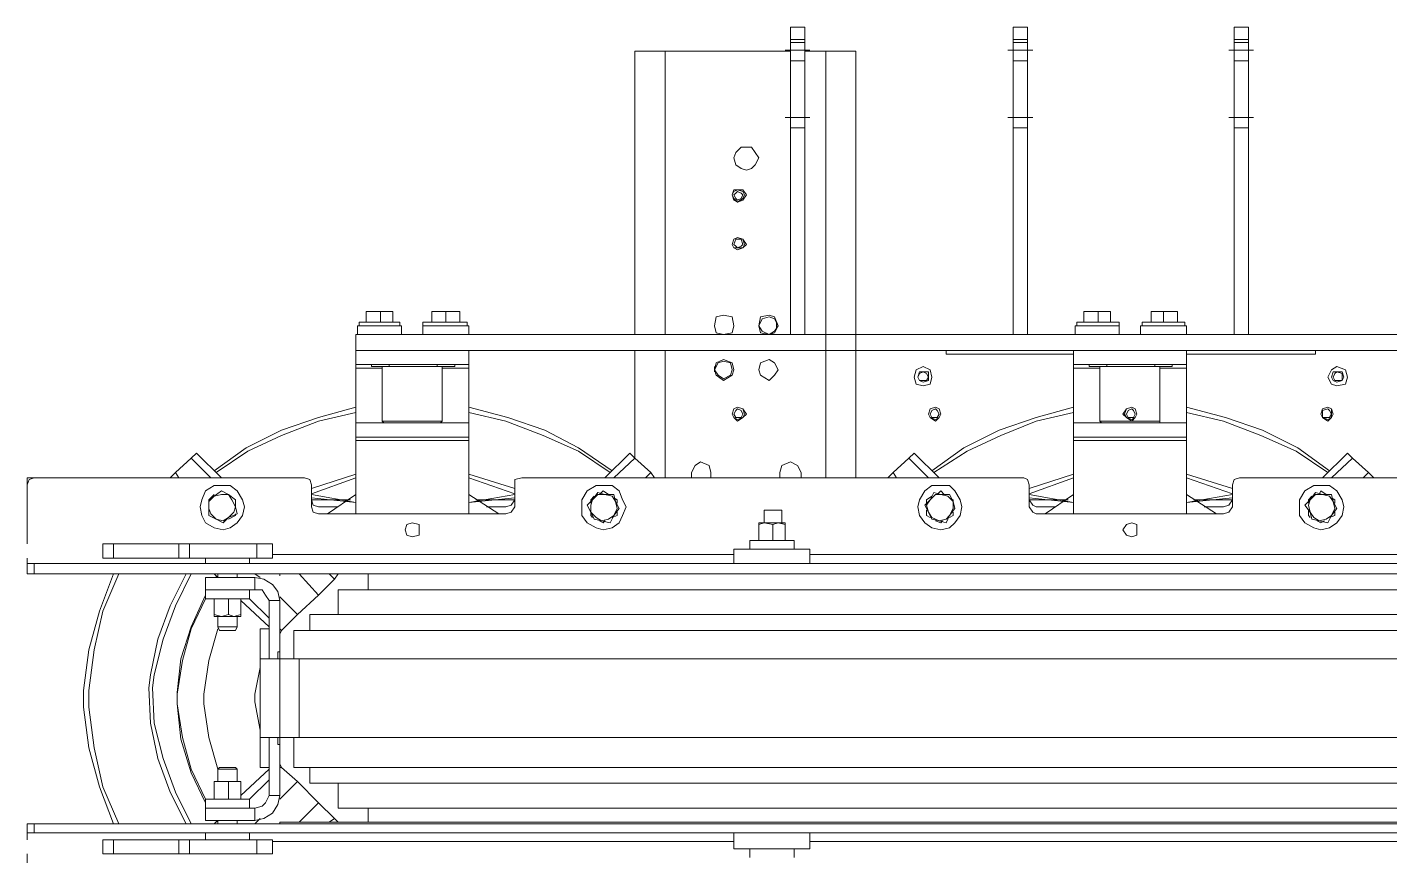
# Model space of a CAD drawing. Header units: millimetres. Extents: x 1341 to 37388, y -13954 to 1849.
# Drawn here: x 6984 to 7808, y -9404 to -8903 of the extents above; entities that cross this region are included whole.
import ezdxf

# ---------------------------------------------------------------- set-up
doc = ezdxf.new("R2010")
doc.units = ezdxf.units.MM
doc.layers.add('P', color=250, linetype='Continuous', lineweight=9)

# ---------------------------------------------------------------- blocks, each defined once
blk = doc.blocks.new('TRANFORMADOR_IP00_TRAEL_VISTA_SUP')
at = {"layer": 'P', "color": 3, "linetype": 'Continuous', "lineweight": 5}
for p, q in [((-57.72, 637.94), (-62, 637.94)), ((-62, 585.76), (-62, 592.18)), ((-62, 546.21), (-62, 585.76)), ((108.44, 592.18), (108.44, 585.76)), ((108.44, 546.21), (108.44, 585.76)), ((-62, 539.8), (-62, 546.21)), ((160.19, 548.35), (156.98, 551.56)), ((160.19, 548.35), (156.98, 546.21)), ((168.74, 538.73), (160.19, 548.35)), ((-70.55, 539.8), (-62, 539.8)), ((-70.55, 499.18), (-70.55, 539.8)), ((-62, 499.18), (-62, 539.8)), ((108.44, 539.8), (108.44, 499.18)), ((116.99, 539.8), (116.99, 499.18)), ((168.74, 538.73), (156.98, 526.97)), ((171.95, 535.52), (168.74, 538.73)), ((-62, 530.18), (-57.72, 530.18)), ((-42.76, 530.18), (-37.41, 530.18)), ((-42.76, 530.18), (-42.76, 500.25)), ((-37.41, 503.46), (-37.41, 530.18)), ((83.86, 530.18), (89.2, 530.18)), ((83.86, 503.46), (83.86, 530.18)), ((105.23, 530.18), (108.44, 530.18)), ((171.95, 535.52), (156.98, 520.56)), ((-70.55, 524.84), (-70.55, 520.56)), ((-70.55, 518.42), (-70.55, 523.77)), ((-70.55, 513.08), (-70.55, 520.56)), ((-52.38, 524.84), (-50.24, 522.7)), ((-52.38, 522.7), (-50.24, 522.7)), ((-50.24, 523.77), (-51.31, 523.77)), ((-26.72, 522.7), (-19.24, 522.7)), ((-19.24, 522.7), (-18.17, 521.63)), ((-19.24, 522.7), (-19.24, 510.94)), ((-18.17, 521.63), (-18.17, 512.01)), ((64.62, 521.63), (66.75, 522.7)), ((64.62, 521.63), (64.62, 512.01)), ((66.75, 522.7), (73.17, 522.7)), ((66.75, 522.7), (66.75, 510.94)), ((73.17, 513.08), (73.17, 520.56)), ((98.82, 524.84), (96.68, 522.7)), ((96.68, 523.77), (97.75, 523.77)), ((96.68, 522.7), (98.82, 522.7)), ((129.82, 519.49), (131.96, 523.77)), ((-70.55, 509.87), (-70.55, 515.22)), ((-70.55, 508.8), (-70.55, 513.08)), ((-50.24, 510.94), (-52.38, 510.94)), ((-26.72, 508.8), (-26.72, 513.08)), ((-19.24, 510.94), (-26.72, 510.94)), ((-18.17, 512.01), (-19.24, 510.94)), ((66.75, 510.94), (64.62, 512.01)), ((73.17, 510.94), (66.75, 510.94)), ((98.82, 510.94), (96.68, 510.94)), ((116.99, 508.8), (116.99, 510.94)), ((116.99, 510.94), (116.99, 508.8)), ((139.44, 512.01), (135.16, 510.94)), ((-57.72, 503.46), (-62, 503.46)), ((-37.41, 503.46), (-42.76, 503.46)), ((-37.41, 503.46), (-25.65, 491.7)), ((-35.27, 508.8), (-19.24, 491.7)), ((82.79, 508.8), (66.75, 491.7)), ((83.86, 503.46), (72.1, 491.7)), ((89.2, 503.46), (83.86, 503.46)), ((108.44, 503.46), (105.23, 503.46)), ((-52.38, 500.25), (-49.17, 497.04)), ((47.51, 497.04), (47.51, 485.29)), ((98.82, 500.25), (96.68, 497.04)), ((-63.07, 210.58), (-63.07, 489.56)), ((-35.27, 491.7), (0, 491.7)), ((-4.28, 485.29), (-4.28, 486.35)), ((-4.28, 486.35), (0, 486.35)), ((47.51, 491.7), (82.79, 491.7)), ((47.51, 486.35), (51.79, 486.35)), ((51.79, 485.29), (51.79, 486.35)), ((110.58, 489.56), (110.58, 210.58)), ((-35.27, 485.29), (-4.28, 485.29)), ((-18.17, 485.29), (-18.17, 484.22)), ((-16.03, 485.29), (-18.17, 484.22)), ((-4.28, 485.29), (0, 485.29)), ((47.51, 485.29), (51.79, 485.29)), ((51.79, 485.29), (82.79, 485.29)), ((64.62, 484.22), (62.48, 485.29)), ((84.93, 485.29), (74.24, 474.6)), ((98.82, 485.29), (97.75, 485.29)), ((-51.31, 473.53), (-39.55, 461.77)), ((-26.72, 474.6), (-39.55, 461.77)), ((0, -532.32), (0, 473.53)), ((47.51, -532.32), (47.51, 473.53)), ((85.99, 461.77), (74.24, 474.6)), ((74.24, 467.11), (64.62, 467.11)), ((135.16, 348.46), (135.16, 461.77)), ((139.44, 450.01), (139.44, 461.77)), ((142.02, 439.32), (146.92, 466.05)), ((142.02, 439.32), (144.78, 466.05)), ((143.72, 466.05), (143.72, 442.53)), ((156.98, 439.32), (147.36, 466.05)), ((159.12, 439.32), (150.57, 466.05)), ((98.82, 455.36), (95.61, 452.15)), ((135.16, 456.42), (146.92, 439.32)), ((-49.17, 452.15), (-51.31, 450.01)), ((98.82, 450.01), (95.61, 452.15)), ((135.16, 439.32), (179.43, 439.32)), ((190.12, 439.32), (223.26, 439.32)), ((233.95, 439.32), (223.26, 439.32)), ((223.26, 439.32), (223.26, 423.29)), ((233.95, 439.32), (233.95, 370.91)), ((243.57, 438.25), (248.91, 438.25)), ((248.91, 438.25), (248.91, 411.53)), ((248.91, 437.18), (251.05, 437.18)), ((251.05, 437.18), (251.05, 412.6)), ((-51.31, 431.84), (-42.76, 431.84)), ((98.82, 431.84), (89.2, 431.84)), ((224.33, 419.01), (224.33, 429.7)), ((224.33, 429.7), (225.39, 429.7)), ((224.33, 428.63), (224.33, 429.7)), ((224.33, 420.08), (224.33, 428.63)), ((191.19, 423.29), (191.19, 386.95)), ((257.46, 420.08), (257.46, 424.36)), ((224.33, 419.01), (224.33, 420.08)), ((224.33, 390.15), (224.33, 420.08)), ((225.39, 419.01), (224.33, 419.01)), ((251.05, 412.6), (248.91, 412.6)), ((248.91, 411.53), (243.57, 411.53)), ((243.57, 398.7), (248.91, 398.7)), ((248.91, 398.7), (251.05, 398.7)), ((248.91, 398.7), (248.91, 370.91)), ((251.05, 371.98), (251.05, 398.7)), ((224.33, 380.53), (224.33, 390.15)), ((224.33, 379.46), (224.33, 390.15)), ((224.33, 390.15), (225.39, 390.15)), ((224.33, 386.95), (191.19, 386.95)), ((223.26, 386.95), (223.26, 370.91)), ((224.33, 379.46), (224.33, 380.53)), ((225.39, 379.46), (224.33, 379.46)), ((135.16, 370.91), (179.43, 370.91)), ((146.92, 370.91), (135.16, 352.74)), ((144.78, 343.12), (142.02, 370.91)), ((146.92, 343.12), (142.02, 370.91)), ((147.36, 343.12), (156.98, 370.91)), ((150.57, 343.12), (159.12, 370.91)), ((179.43, 370.91), (181.57, 370.91)), ((225.39, 370.91), (190.12, 370.91)), ((248.91, 370.91), (243.57, 370.91)), ((251.05, 371.98), (248.91, 371.98)), ((143.72, 366.64), (143.72, 343.12)), ((139.44, 348.46), (139.44, 360.22)), ((131.96, 295.02), (136.23, 297.16)), ((136.23, 297.16), (140.51, 299.3)), ((140.51, 299.3), (143.72, 296.09)), ((130.89, 290.74), (131.96, 295.02)), ((160.19, 260.81), (156.98, 264.02)), ((168.74, 270.43), (233.95, 270.43)), ((243.57, 270.43), (415.04, 270.43)), ((415.04, 252.26), (415.04, 270.43)), ((156.98, 258.68), (160.19, 260.81)), ((156.98, 252.26), (233.95, 252.26)), ((243.57, 252.26), (415.04, 252.26)), ((415.04, 176.37), (415.04, 252.26)), ((156.98, 236.23), (160.19, 236.23)), ((160.19, 224.47), (156.98, 224.47)), ((224.33, 222.33), (221.12, 222.33)), ((-67.34, 210.58), (-67.34, 164.61)), ((-67.34, 210.58), (-57.72, 210.58)), ((105.23, 210.58), (113.79, 210.58)), ((113.79, 210.58), (113.79, 164.61)), ((-72.69, 200.96), (-67.34, 200.96)), ((113.79, 200.96), (119.13, 200.96)), ((119.13, 174.23), (119.13, 200.96)), ((129.82, 192.4), (137.3, 192.4)), ((137.3, 192.4), (137.3, 181.71)), ((137.3, 181.71), (129.82, 181.71)), ((156.98, 182.78), (160.19, 182.78)), ((251.05, 184.92), (246.77, 184.92)), ((-67.34, 174.23), (-72.69, 174.23)), ((119.13, 174.23), (113.79, 174.23)), ((429.45, 176.37), (243.57, 176.37)), ((368.52, 176.37), (368.52, 167.82)), ((368.52, 176.37), (368.52, 167.82)), ((374.93, 179.58), (374.93, 164.61)), ((374.93, 179.58), (374.93, 164.61)), ((409.14, 176.37), (409.14, 167.82)), ((409.14, 176.37), (409.14, 167.82)), ((415.55, 179.58), (415.55, 164.61)), ((415.55, 179.58), (415.55, 164.61)), ((420.28, 176.37), (420.28, 167.82)), ((420.28, 176.37), (420.28, 167.82)), ((421.96, 176.37), (421.96, 167.82)), ((421.96, 176.37), (421.96, 167.82)), ((429.45, 167.82), (429.45, 176.37)), ((160.19, 169.96), (156.98, 169.96)), ((243.57, 167.82), (429.45, 167.82)), ((415.04, 154.99), (415.04, 167.82)), ((-57.72, 164.61), (-67.34, 164.61)), ((-63.07, -224.47), (-63.07, 164.61)), ((113.79, 164.61), (105.23, 164.61)), ((110.58, 164.61), (110.58, -224.47)), ((156.98, 154.99), (233.95, 154.99)), ((233.95, 154.99), (415.04, 154.99)), ((156.98, 136.82), (233.95, 136.82)), ((160.19, 114.37), (156.98, 117.58)), ((168.74, 104.75), (156.98, 93)), ((130.89, 86.58), (131.96, 90.86)), ((131.96, 90.86), (136.23, 93)), ((136.23, 93), (140.51, 95.13)), ((140.51, 95.13), (143.72, 91.93)), ((429.45, 41.69), (243.57, 41.69)), ((368.52, 41.69), (368.52, 33.14)), ((368.52, 41.69), (368.52, 33.14)), ((374.93, 44.89), (374.93, 29.93)), ((374.93, 44.89), (374.93, 29.93)), ((409.14, 41.69), (409.14, 33.14)), ((409.14, 41.69), (409.14, 33.14)), ((415.55, 44.89), (415.55, 29.93)), ((415.55, 44.89), (415.55, 29.93)), ((420.28, 41.69), (420.28, 33.14)), ((420.28, 41.69), (420.28, 33.14)), ((421.96, 41.69), (421.96, 33.14)), ((421.96, 41.69), (421.96, 33.14)), ((429.45, 33.14), (429.45, 41.69)), ((243.57, 33.14), (429.45, 33.14)), ((135.16, -85.51), (135.16, 27.79)), ((139.44, 16.03), (139.44, 27.79)), ((142.02, 5.34), (146.92, 32.07)), ((142.02, 5.34), (144.78, 32.07)), ((143.72, 32.07), (143.72, 8.55)), ((156.98, 5.34), (147.36, 32.07)), ((159.12, 5.34), (150.57, 32.07)), ((135.16, 22.45), (146.92, 5.34)), ((135.16, 5.34), (179.43, 5.34)), ((190.12, 5.34), (223.26, 5.34)), ((223.26, 5.34), (225.39, 5.34)), ((223.26, 5.34), (223.26, -10.69)), ((243.57, 4.28), (248.91, 4.28)), ((248.91, 3.21), (251.05, 3.21)), ((251.05, 3.21), (251.05, -22.45)), ((224.33, -14.96), (224.33, -4.28)), ((224.33, -4.28), (225.39, -4.28)), ((224.33, -5.34), (224.33, -4.28)), ((224.33, -13.9), (224.33, -5.34)), ((191.19, -10.69), (191.19, -47.03)), ((224.33, -43.83), (224.33, -13.9)), ((224.33, -14.96), (224.33, -13.9)), ((225.39, -14.96), (224.33, -14.96)), ((248.91, -22.45), (243.57, -22.45)), ((251.05, -22.45), (248.91, -22.45)), ((243.57, -35.27), (248.91, -35.27)), ((248.91, -35.27), (248.91, -63.07)), ((248.91, -36.34), (251.05, -36.34)), ((251.05, -36.34), (251.05, -62)), ((224.33, -47.03), (191.19, -47.03)), ((223.26, -47.03), (223.26, -63.07)), ((224.33, -54.51), (224.33, -43.83)), ((224.33, -43.83), (225.39, -43.83)), ((224.33, -44.89), (224.33, -43.83)), ((224.33, -53.45), (224.33, -44.89)), ((257.46, -53.45), (257.46, -49.17)), ((224.33, -54.51), (224.33, -53.45)), ((225.39, -54.51), (224.33, -54.51)), ((146.92, -63.07), (135.16, -81.24)), ((181.57, -63.07), (135.16, -63.07)), ((144.78, -90.86), (142.02, -63.07)), ((146.92, -90.86), (142.02, -63.07)), ((147.36, -90.86), (156.98, -63.07)), ((150.57, -90.86), (159.12, -63.07)), ((225.39, -63.07), (190.12, -63.07)), ((248.91, -63.07), (243.57, -63.07)), ((251.05, -62), (248.91, -62)), ((139.44, -85.51), (139.44, -73.75)), ((143.72, -67.34), (143.72, -90.86)), ((374.93, -88.72), (374.93, -103.68)), ((374.93, -88.72), (374.93, -103.68)), ((415.55, -88.72), (415.55, -103.68)), ((415.55, -88.72), (415.55, -103.68)), ((429.45, -91.93), (243.57, -91.93)), ((368.52, -91.93), (368.52, -100.48)), ((368.52, -91.93), (368.52, -100.48)), ((409.14, -91.93), (409.14, -100.48)), ((409.14, -91.93), (409.14, -100.48)), ((420.28, -91.93), (420.28, -100.48)), ((420.28, -91.93), (420.28, -100.48)), ((421.96, -91.93), (421.96, -100.48)), ((421.96, -91.93), (421.96, -100.48)), ((429.45, -100.48), (429.45, -91.93)), ((243.57, -100.48), (429.45, -100.48)), ((130.89, -143.23), (131.96, -138.96)), ((131.96, -138.96), (136.23, -137.89)), ((136.23, -137.89), (140.51, -134.68)), ((140.51, -134.68), (143.72, -137.89)), ((160.19, -173.16), (156.98, -169.96)), ((156.98, -176.37), (160.19, -173.16))]:
    blk.add_line(p, q, dxfattribs=at)
for points in [[(-70.55, 637.94), (-108.51, 637.94), (-111.71, 636.87), (-112.78, 633.66), (-112.78, 470.32)], [(-52.38, 637.94), (-57.72, 637.94), (-57.72, 633.66), (-52.38, 633.66), (-52.38, 637.94)], [(105.23, 637.94), (98.82, 637.94), (98.82, 633.66)], [(105.23, 633.66), (105.23, 637.94), (108.44, 637.94)], [(139.44, 466.05), (152.71, 466.05), (155.92, 467.11), (156.98, 470.32), (156.98, 633.66), (155.92, 636.87), (152.71, 637.94), (116.99, 637.94)], [(156.98, 633.66), (156.98, 637.94), (152.71, 637.94)], [(-57.72, -806.72), (-52.38, -806.72), (-52.38, 633.66)], [(-57.72, 633.66), (-57.72, -812.06), (-52.38, -812.06), (-52.38, -806.72)], [(105.23, 633.66), (98.82, 633.66), (98.82, -807.79), (105.23, -807.79), (105.23, 633.66)], [(98.82, 585.76), (76.37, 594.31), (52.86, 600.73), (28.27, 603.93), (18.17, 603.93), (-6.41, 600.73), (-29.93, 594.31), (-52.38, 585.76)], [(98.82, 582.56), (76.37, 592.18), (52.86, 597.52), (28.27, 600.73), (18.17, 600.73), (-6.41, 597.52), (-29.93, 592.18), (-52.38, 582.56)], [(-62, 592.18), (-70.55, 592.18), (-70.55, 585.76)], [(-62, 585.76), (-70.55, 585.76), (-70.55, 546.21)], [(108.44, 592.18), (116.99, 592.18), (116.99, 585.76)], [(108.44, 585.76), (116.99, 585.76), (116.99, 546.21)], [(98.82, 541.94), (79.58, 551.56), (59.27, 559.04), (37.89, 563.32), (29.93, 564.38), (8.55, 563.32), (-12.83, 559.04), (-33.14, 551.56), (-52.38, 541.94)], [(98.82, 538.73), (79.58, 548.35), (59.27, 555.83), (37.89, 561.18), (29.93, 562.25), (8.55, 561.18), (-12.83, 555.83), (-33.14, 548.35), (-52.38, 538.73)], [(-62, 546.21), (-70.55, 546.21), (-70.55, 539.8)], [(85.99, 530.18), (66.75, 538.73), (47.51, 545.14), (27.2, 547.28), (20.31, 547.28), (-1.07, 545.14), (-21.38, 538.73), (-39.55, 530.18)], [(83.86, 530.18), (65.68, 538.73), (46.44, 544.08), (26.14, 547.28), (20.31, 547.28), (0, 544.08), (-19.24, 538.73), (-37.41, 530.18)], [(116.99, 546.21), (108.44, 546.21), (108.44, 539.8), (116.99, 539.8), (116.99, 546.21)], [(-42.76, 530.18), (-50.24, 530.18), (-50.24, 500.25)], [(65.68, 522.7), (46.44, 528.04), (26.14, 531.25), (20.31, 531.25), (0, 528.04), (-19.24, 522.7)], [(96.68, 530.18), (89.2, 530.18), (89.2, 500.25), (96.68, 500.25), (96.68, 530.18)], [(139.44, 533.39), (134.1, 532.32), (129.82, 530.18), (126.61, 524.84), (125.54, 519.49), (126.61, 515.22), (129.82, 510.94), (134.1, 507.73), (139.44, 506.66), (143.72, 507.73), (149.06, 510.94), (152.27, 515.22), (152.27, 519.49), (152.27, 524.84), (149.06, 530.18), (143.72, 532.32), (139.44, 533.39)], [(138.37, 528.04), (135.16, 526.97), (131.96, 523.77)], [(131.96, 523.77), (134.1, 528.04), (138.37, 528.04)], [(139.44, 512.01), (143.72, 514.15), (146.92, 516.28), (146.92, 520.56), (145.85, 524.84), (142.65, 528.04), (138.37, 528.04)], [(138.37, 528.04), (143.72, 528.04), (145.85, 524.84)], [(146.92, 524.84), (143.72, 528.04), (143.72, 528.04)], [(-26.72, 516.28), (-26.72, 520.56), (-26.72, 524.84), (-37.41, 524.84), (-37.41, 516.28), (-26.72, 516.28)], [(-26.72, 524.84), (-26.72, 524.84), (-26.72, 520.56)], [(-26.72, 520.56), (-26.72, 513.08), (-26.72, 516.28)], [(83.86, 516.28), (83.86, 520.56), (83.86, 524.84), (74.24, 524.84), (73.17, 520.56), (74.24, 516.28), (83.86, 516.28)], [(74.24, 524.84), (73.17, 524.84), (73.17, 520.56)], [(116.99, 522.7), (116.99, 524.84), (116.99, 517.35)], [(116.99, 520.56), (116.99, 517.35), (116.99, 514.15)], [(135.16, 510.94), (133.03, 516.28), (129.82, 519.49)], [(131.96, 523.77), (130.89, 519.49), (133.03, 516.28)], [(145.85, 524.84), (149.06, 520.56), (146.92, 516.28), (143.72, 512.01), (139.44, 512.01)], [(196.53, 439.32), (191.19, 461.77), (182.64, 484.22), (173.02, 504.53), (160.19, 523.77)], [(199.74, 439.32), (193.33, 461.77), (185.84, 484.22), (175.16, 505.59), (161.26, 524.84)], [(-37.41, 516.28), (-37.41, 508.8), (-26.72, 508.8)], [(-26.72, 508.8), (-26.72, 508.8), (-26.72, 513.08)], [(74.24, 516.28), (73.17, 513.08), (74.24, 508.8), (83.86, 508.8)], [(74.24, 508.8), (73.17, 508.8), (73.17, 513.08)], [(83.86, 508.8), (83.86, 513.08), (83.86, 516.28)], [(116.99, 512.01), (116.99, 510.94), (116.99, 517.35)], [(131.96, 516.28), (134.1, 512.01), (135.16, 512.01)], [(133.03, 516.28), (136.23, 513.08), (139.44, 512.01)], [(-62, 499.18), (-70.55, 499.18), (-70.55, 489.56), (-62, 489.56), (-62, 499.18)], [(-42.76, 500.25), (-50.24, 500.25), (-49.17, 494.91), (-45.96, 489.56), (-40.62, 486.35), (-35.27, 485.29), (-35.27, 491.7)], [(-42.76, 500.25), (-41.69, 495.97), (-39.55, 493.84), (-35.27, 491.7)], [(0, 497.04), (-18.17, 497.04), (-18.17, 491.7)], [(47.51, 497.04), (0, 497.04), (0, 485.29)], [(42.17, 497.04), (26.14, 500.25), (21.38, 500.25), (4.28, 497.04)], [(65.68, 491.7), (65.68, 497.04), (47.51, 497.04)], [(82.79, 491.7), (85.99, 493.84), (89.2, 495.97), (89.2, 500.25)], [(82.79, 491.7), (82.79, 485.29), (88.13, 486.35), (92.41, 489.56), (95.61, 494.91), (96.68, 500.25)], [(116.99, 499.18), (108.44, 499.18), (108.44, 489.56), (116.99, 489.56), (116.99, 499.18)], [(-51.31, 485.29), (-52.38, 485.29), (-52.38, -544.08), (-51.31, -544.08), (-51.31, 485.29)], [(-37.41, 485.29), (-26.72, 474.6), (-18.17, 484.22)], [(47.51, 473.53), (0, 473.53), (0, 485.29)], [(47.51, 473.53), (47.51, 485.29), (0, 485.29)], [(65.68, 485.29), (64.62, 484.22), (74.24, 474.6)], [(98.82, -544.08), (98.82, 485.29), (98.82, -544.08)], [(0, 476.73), (-18.17, 476.73), (-18.17, -535.52), (0, -535.52)], [(47.51, 476.73), (64.62, 476.73), (64.62, -535.52), (47.51, -535.52)], [(98.82, 473.53), (85.99, 461.77), (95.61, 452.15)], [(-51.31, 455.36), (-49.17, 452.15), (-39.55, 461.77)], [(-27.79, -525.9), (-27.79, 467.11), (-18.17, 467.11)], [(64.62, -525.9), (74.24, -525.9), (74.24, 467.11)], [(139.44, 466.05), (136.23, 464.98), (135.16, 461.77)], [(143.72, 466.05), (140.51, 464.98), (139.44, 461.77)], [(-27.79, 450.01), (-42.76, 450.01), (-42.76, -508.8), (-27.79, -508.8)], [(74.24, -508.8), (89.2, -508.8), (89.2, 450.01), (74.24, 450.01)], [(179.43, 370.91), (179.43, 439.32), (181.57, 439.32)], [(190.12, 370.91), (181.57, 370.91), (181.57, 439.32)], [(190.12, 370.91), (190.12, 439.32), (181.57, 439.32)], [(225.39, 439.32), (225.39, 370.91), (233.95, 370.91)], [(243.57, 439.32), (233.95, 439.32), (233.95, -497.04), (243.57, -497.04), (243.57, 439.32)], [(257.46, 428.63), (257.46, 432.91), (251.05, 432.91)], [(251.05, 416.88), (257.46, 416.88), (257.46, 420.08), (257.46, 428.63)], [(251.05, 424.36), (257.46, 424.36), (257.46, 428.63)], [(257.46, 432.91), (257.46, 432.91), (257.46, 428.63)], [(224.33, 423.29), (191.19, 423.29), (190.12, 422.22), (190.12, 421.15)], [(257.46, 416.88), (257.46, 416.88), (257.46, 420.08)], [(125.54, 409.39), (122.34, 408.32), (121.27, 405.12), (122.34, 400.84), (125.54, 400.84), (128.75, 400.84), (129.82, 405.12), (128.75, 408.32), (125.54, 409.39)], [(190.12, 388.01), (190.12, 388.01), (191.19, 386.95)], [(257.46, 389.08), (257.46, 393.36), (251.05, 393.36)], [(257.46, 393.36), (257.46, 393.36), (257.46, 389.08)], [(257.46, 384.81), (257.46, 389.08), (257.46, 380.53)], [(257.46, 380.53), (257.46, 384.81), (251.05, 384.81)], [(251.05, 376.26), (257.46, 376.26), (257.46, 380.53)], [(257.46, 376.26), (257.46, 376.26), (257.46, 380.53)], [(160.19, 285.4), (173.02, 304.64), (182.64, 326.02), (191.19, 348.46), (196.53, 370.91)], [(161.26, 284.33), (175.16, 304.64), (185.84, 324.95), (193.33, 347.4), (199.74, 370.91)], [(135.16, 348.46), (136.23, 345.26), (139.44, 343.12)], [(139.44, 348.46), (140.51, 345.26), (143.72, 343.12)], [(139.44, 32.07), (152.71, 32.07), (155.92, 33.14), (156.98, 35.27), (156.98, 338.84), (155.92, 343.12), (152.71, 343.12), (139.44, 343.12)], [(139.44, 302.5), (134.1, 302.5), (129.82, 299.3), (126.61, 293.95), (125.54, 289.67), (126.61, 284.33), (129.82, 280.05), (134.1, 277.92), (139.44, 275.78), (143.72, 277.92), (149.06, 280.05), (152.27, 284.33), (152.27, 289.67), (152.27, 293.95), (149.06, 299.3), (143.72, 302.5), (139.44, 302.5)], [(136.23, 297.16), (133.03, 293.95), (130.89, 290.74)], [(133.03, 296.09), (134.1, 297.16), (137.3, 297.16)], [(143.72, 296.09), (140.51, 297.16), (136.23, 297.16)], [(145.85, 295.02), (143.72, 297.16), (141.58, 297.16)], [(143.72, 296.09), (147.99, 292.88), (146.92, 288.61), (146.92, 283.26), (142.65, 282.19), (138.37, 280.05), (134.1, 283.26), (129.82, 285.4), (130.89, 290.74)], [(130.89, 291.81), (129.82, 289.67), (130.89, 288.61)], [(130.89, 290.74), (131.96, 286.47), (134.1, 283.26), (138.37, 281.12), (142.65, 282.19), (145.85, 284.33), (146.92, 288.61)], [(146.92, 288.61), (146.92, 292.88), (143.72, 296.09)], [(146.92, 286.47), (149.06, 289.67), (146.92, 291.81)], [(156.98, 288.61), (171.95, 273.64), (168.74, 270.43)], [(133.03, 284.33), (134.1, 281.12), (136.23, 281.12)], [(144.78, 283.26), (143.72, 281.12), (141.58, 281.12)], [(156.98, 283.26), (168.74, 270.43), (160.19, 260.81)], [(160.19, 224.47), (164.47, 225.54), (166.6, 230.88), (164.47, 234.09), (160.19, 236.23)], [(222.19, 222.33), (218.98, 221.26), (215.77, 216.99), (218.98, 211.64), (222.19, 210.58), (226.46, 211.64), (228.6, 216.99), (226.46, 221.26), (222.19, 222.33)], [(222.19, 222.33), (218.98, 220.2), (216.84, 216.99), (218.98, 212.71), (222.19, 211.64), (226.46, 212.71), (227.53, 216.99), (226.46, 220.2), (222.19, 222.33)], [(248.91, 222.33), (244.64, 221.26), (243.57, 216.99), (244.64, 211.64), (248.91, 210.58), (254.26, 211.64), (255.32, 216.99), (254.26, 221.26), (248.91, 222.33)], [(195.47, 211.64), (193.33, 210.58), (191.19, 208.44), (193.33, 205.23), (195.47, 203.09), (198.67, 205.23), (199.74, 208.44), (198.67, 210.58), (195.47, 211.64)], [(195.47, 211.64), (193.33, 210.58), (191.19, 208.44), (193.33, 205.23), (195.47, 203.09), (198.67, 205.23), (199.74, 208.44), (198.67, 210.58), (195.47, 211.64)], [(195.47, 211.64), (193.33, 210.58), (192.26, 208.44), (193.33, 205.23), (195.47, 204.16), (198.67, 205.23), (199.74, 208.44), (198.67, 210.58), (195.47, 211.64)], [(195.47, 210.58), (193.33, 209.51), (193.33, 208.44), (193.33, 206.3), (195.47, 205.23), (197.6, 206.3), (198.67, 208.44), (197.6, 209.51), (195.47, 210.58)], [(298.08, 211.64), (295.94, 210.58), (294.87, 208.44), (295.94, 205.23), (298.08, 203.09), (301.29, 205.23), (302.36, 208.44), (301.29, 210.58), (298.08, 211.64)], [(298.08, 211.64), (295.94, 210.58), (294.87, 208.44), (295.94, 205.23), (298.08, 203.09), (301.29, 205.23), (302.36, 208.44), (301.29, 210.58), (298.08, 211.64)], [(298.08, 211.64), (295.94, 210.58), (295.94, 208.44), (295.94, 205.23), (298.08, 204.16), (301.29, 205.23), (302.36, 208.44), (301.29, 210.58), (298.08, 211.64)], [(298.08, 210.58), (297.01, 209.51), (295.94, 208.44), (297.01, 206.3), (298.08, 205.23), (301.29, 206.3), (301.29, 208.44), (301.29, 209.51), (298.08, 210.58)], [(328, 211.64), (324.79, 210.58), (323.72, 208.44), (324.79, 205.23), (328, 203.09), (331.2, 205.23), (331.2, 208.44), (331.2, 210.58), (328, 211.64)], [(328, 211.64), (324.79, 210.58), (323.72, 208.44), (324.79, 205.23), (328, 203.09), (331.2, 205.23), (331.2, 208.44), (331.2, 210.58), (328, 211.64)], [(328, 211.64), (325.86, 210.58), (323.72, 208.44), (325.86, 205.23), (328, 204.16), (330.13, 205.23), (331.2, 208.44), (330.13, 210.58), (328, 211.64)], [(328, 210.58), (325.86, 209.51), (324.79, 208.44), (325.86, 206.3), (328, 205.23), (329.07, 206.3), (330.13, 208.44), (329.07, 209.51), (328, 210.58)], [(350.44, 210.58), (346.17, 209.51), (344.03, 206.3), (342.96, 203.09), (344.03, 199.89), (346.17, 197.75), (350.44, 195.61), (353.65, 197.75), (356.86, 199.89), (356.86, 203.09), (356.86, 206.3), (353.65, 209.51), (350.44, 210.58)], [(119.13, 195.61), (119.13, 192.4), (119.13, 187.06), (128.75, 187.06), (129.82, 192.4), (128.75, 195.61), (119.13, 195.61)], [(128.75, 195.61), (129.82, 195.61), (129.82, 192.4)], [(128.75, 187.06), (129.82, 183.85), (129.82, 192.4)], [(222.19, 195.61), (218.98, 194.54), (215.77, 189.2), (218.98, 185.99), (222.19, 183.85), (226.46, 185.99), (228.6, 189.2), (226.46, 194.54), (222.19, 195.61)], [(248.91, 195.61), (245.7, 193.47), (243.57, 189.2), (245.7, 185.99), (248.91, 183.85), (253.19, 185.99), (254.26, 189.2), (253.19, 193.47), (248.91, 195.61)], [(248.91, 195.61), (244.64, 194.54), (243.57, 189.2), (244.64, 185.99), (248.91, 183.85), (254.26, 185.99), (255.32, 189.2), (254.26, 194.54), (248.91, 195.61)], [(119.13, 187.06), (119.13, 183.85), (119.13, 179.58), (128.75, 179.58), (129.82, 183.85)], [(128.75, 179.58), (129.82, 179.58), (129.82, 183.85)], [(160.19, 169.96), (164.47, 172.09), (166.6, 176.37), (164.47, 181.71), (160.19, 182.78)], [(233.95, 136.82), (415.04, 136.82), (415.04, 154.99)], [(156.98, 112.24), (160.19, 114.37), (168.74, 104.75)], [(139.44, 99.41), (134.1, 98.34), (129.82, 95.13), (126.61, 90.86), (125.54, 85.51), (126.61, 80.17), (129.82, 76.96), (134.1, 73.75), (139.44, 72.69), (143.72, 73.75), (149.06, 76.96), (152.27, 80.17), (152.27, 85.51), (152.27, 90.86), (149.06, 95.13), (143.72, 98.34), (139.44, 99.41)], [(156.98, 86.58), (171.95, 101.55), (168.74, 104.75)], [(217.91, 101.55), (213.64, 100.48), (212.57, 96.2), (213.64, 91.93), (217.91, 90.86), (222.19, 91.93), (224.33, 96.2), (222.19, 100.48), (217.91, 101.55)], [(217.91, 99.41), (215.77, 98.34), (214.71, 96.2), (215.77, 93), (217.91, 93), (221.12, 93), (221.12, 96.2), (221.12, 98.34), (217.91, 99.41)], [(217.91, 99.41), (215.77, 98.34), (215.77, 96.2), (215.77, 94.06), (217.91, 93), (220.05, 94.06), (221.12, 96.2), (220.05, 98.34), (217.91, 99.41)], [(143.72, 91.93), (147.99, 89.79), (146.92, 85.51), (146.92, 80.17), (142.65, 78.03), (138.37, 76.96), (134.1, 80.17), (129.82, 82.31), (130.89, 86.58)], [(136.23, 93), (133.03, 90.86), (130.89, 86.58)], [(133.03, 91.93), (134.1, 94.06), (137.3, 94.06)], [(143.72, 91.93), (140.51, 94.06), (136.23, 93)], [(145.85, 90.86), (143.72, 94.06), (141.58, 94.06)], [(146.92, 85.51), (146.92, 88.72), (143.72, 91.93)], [(199.74, 5.34), (193.33, 27.79), (185.84, 50.24), (175.16, 71.62), (161.26, 90.86)], [(195.47, 93), (193.33, 91.93), (191.19, 88.72), (193.33, 86.58), (195.47, 85.51), (198.67, 86.58), (199.74, 88.72), (198.67, 91.93), (195.47, 93)], [(195.47, 93), (193.33, 91.93), (191.19, 88.72), (193.33, 86.58), (195.47, 85.51), (198.67, 86.58), (199.74, 88.72), (198.67, 91.93), (195.47, 93)], [(195.47, 93), (193.33, 91.93), (192.26, 88.72), (193.33, 86.58), (195.47, 85.51), (198.67, 86.58), (199.74, 88.72), (198.67, 91.93), (195.47, 93)], [(195.47, 91.93), (193.33, 90.86), (193.33, 88.72), (193.33, 87.65), (195.47, 86.58), (197.6, 87.65), (198.67, 88.72), (197.6, 90.86), (195.47, 91.93)], [(130.89, 88.72), (129.82, 85.51), (130.89, 84.44)], [(130.89, 86.58), (131.96, 82.31), (134.1, 80.17), (138.37, 78.03), (142.65, 78.03), (145.85, 81.24), (146.92, 85.51)], [(146.92, 83.38), (149.06, 85.51), (146.92, 87.65)], [(196.53, 5.34), (191.19, 27.79), (182.64, 49.17), (173.02, 69.48), (160.19, 89.79)], [(133.03, 80.17), (134.1, 78.03), (136.23, 78.03)], [(144.78, 80.17), (143.72, 78.03), (141.58, 78.03)], [(233.95, 82.31), (231.81, 82.31), (231.81, 5.34)], [(139.44, 32.07), (136.23, 29.93), (135.16, 27.79)], [(143.72, 32.07), (140.51, 29.93), (139.44, 27.79)], [(179.43, -63.07), (179.43, 5.34), (181.57, 5.34)], [(190.12, 5.34), (181.57, 5.34), (181.57, -63.07), (190.12, -63.07), (190.12, 5.34)], [(233.95, 5.34), (225.39, 5.34), (225.39, -63.07), (233.95, -63.07), (233.95, 5.34)], [(248.91, 3.21), (248.91, 4.28), (248.91, -22.45)], [(257.46, -5.34), (257.46, -1.07), (251.05, -1.07)], [(257.46, -1.07), (257.46, -1.07), (257.46, -5.34)], [(257.46, -9.62), (257.46, -5.34), (257.46, -13.9)], [(224.33, -10.69), (191.19, -10.69), (190.12, -11.76), (190.12, -12.83)], [(257.46, -13.9), (257.46, -9.62), (251.05, -9.62)], [(251.05, -17.1), (257.46, -17.1), (257.46, -13.9)], [(257.46, -17.1), (257.46, -17.1), (257.46, -13.9)], [(125.54, -24.58), (122.34, -26.72), (121.27, -29.93), (122.34, -33.14), (125.54, -33.14), (128.75, -33.14), (129.82, -29.93), (128.75, -26.72), (125.54, -24.58)], [(195.47, -24.58), (193.33, -26.72), (191.19, -29.93), (193.33, -32.07), (195.47, -33.14), (198.67, -32.07), (199.74, -29.93), (198.67, -26.72), (195.47, -24.58)], [(195.47, -24.58), (193.33, -26.72), (191.19, -29.93), (193.33, -32.07), (195.47, -33.14), (198.67, -32.07), (199.74, -29.93), (198.67, -26.72), (195.47, -24.58)], [(195.47, -25.65), (193.33, -26.72), (192.26, -29.93), (193.33, -32.07), (195.47, -33.14), (198.67, -32.07), (199.74, -29.93), (198.67, -26.72), (195.47, -25.65)], [(195.47, -26.72), (193.33, -27.79), (193.33, -29.93), (193.33, -31), (195.47, -32.07), (197.6, -31), (198.67, -29.93), (197.6, -27.79), (195.47, -26.72)], [(190.12, -45.96), (190.12, -47.03), (191.19, -47.03)], [(257.46, -44.89), (257.46, -41.69), (251.05, -41.69)], [(251.05, -57.72), (257.46, -57.72), (257.46, -53.45), (257.46, -44.89)], [(251.05, -49.17), (257.46, -49.17), (257.46, -44.89)], [(257.46, -41.69), (257.46, -41.69), (257.46, -44.89)], [(257.46, -57.72), (257.46, -57.72), (257.46, -53.45)], [(160.19, -148.58), (173.02, -129.34), (182.64, -107.96), (191.19, -85.51), (196.53, -63.07)], [(161.26, -149.65), (175.16, -130.41), (185.84, -109.03), (193.33, -86.58), (199.74, -63.07)], [(231.81, -63.07), (231.81, -141.1), (233.95, -141.1)], [(135.16, -85.51), (136.23, -88.72), (139.44, -90.86)], [(139.44, -85.51), (140.51, -88.72), (143.72, -90.86)], [(139.44, -402.98), (152.71, -402.98), (155.92, -400.84), (156.98, -398.7), (156.98, -95.13), (155.92, -91.93), (152.71, -90.86), (139.44, -90.86)], [(139.44, -131.48), (134.1, -131.48), (129.82, -134.68), (126.61, -140.03), (125.54, -144.3), (126.61, -149.65), (129.82, -153.92), (134.1, -157.13), (139.44, -158.2), (143.72, -157.13), (149.06, -153.92), (152.27, -149.65), (152.27, -144.3), (152.27, -140.03), (149.06, -134.68), (143.72, -131.48), (139.44, -131.48)], [(143.72, -137.89), (147.99, -141.1), (146.92, -145.37), (146.92, -150.72), (142.65, -151.79), (138.37, -153.92), (134.1, -150.72), (129.82, -148.58), (130.89, -143.23)], [(136.23, -137.89), (133.03, -140.03), (130.89, -143.23)], [(133.03, -137.89), (134.1, -136.82), (137.3, -136.82)], [(143.72, -137.89), (140.51, -136.82), (136.23, -137.89)], [(145.85, -138.96), (143.72, -136.82), (141.58, -136.82)], [(146.92, -145.37), (146.92, -141.1), (143.72, -137.89)], [(130.89, -142.17), (129.82, -144.3), (130.89, -146.44)], [(130.89, -143.23), (131.96, -147.51), (134.1, -150.72), (138.37, -152.85), (142.65, -151.79), (145.85, -149.65), (146.92, -145.37)], [(146.92, -147.51), (149.06, -144.3), (146.92, -143.23)], [(156.98, -145.37), (171.95, -160.34), (168.74, -163.54)], [(195.47, -144.3), (193.33, -145.37), (191.19, -148.58), (193.33, -150.72), (195.47, -151.79), (198.67, -150.72), (199.74, -148.58), (198.67, -145.37), (195.47, -144.3), (193.33, -145.37), (192.26, -148.58), (193.33, -150.72), (195.47, -150.72), (198.67, -150.72), (199.74, -148.58), (198.67, -145.37), (195.47, -144.3)], [(195.47, -144.3), (193.33, -145.37), (191.19, -148.58), (193.33, -150.72), (195.47, -151.79), (198.67, -150.72), (199.74, -148.58), (198.67, -145.37), (195.47, -144.3)], [(195.47, -145.37), (193.33, -145.37), (193.33, -148.58), (193.33, -149.65), (195.47, -150.72), (197.6, -149.65), (198.67, -148.58), (197.6, -145.37), (195.47, -145.37)], [(133.03, -149.65), (134.1, -152.85), (136.23, -152.85)], [(144.78, -150.72), (143.72, -152.85), (141.58, -152.85)], [(156.98, -150.72), (168.74, -163.54), (160.19, -173.16)], [(217.91, -148.58), (213.64, -150.72), (212.57, -153.92), (213.64, -159.27), (217.91, -160.34), (222.19, -159.27), (224.33, -153.92), (222.19, -150.72), (217.91, -148.58)], [(217.91, -150.72), (215.77, -151.79), (214.71, -153.92), (215.77, -157.13), (217.91, -158.2), (221.12, -157.13), (221.12, -153.92), (221.12, -151.79), (217.91, -150.72)], [(217.91, -151.79), (215.77, -152.85), (215.77, -153.92), (215.77, -157.13), (217.91, -157.13), (220.05, -157.13), (221.12, -153.92), (220.05, -152.85), (217.91, -151.79)]]:
    blk.add_lwpolyline(points, dxfattribs=at)

msp = doc.modelspace()

# ---------------------------------------------------------------- block references
at = {"rotation": 89.99999999999999}
msp.add_blockref('TRANFORMADOR_IP00_TRAEL_VISTA_SUP', (7622.14, -9332.24), dxfattribs=at)

doc.saveas('drawing.dxf')
